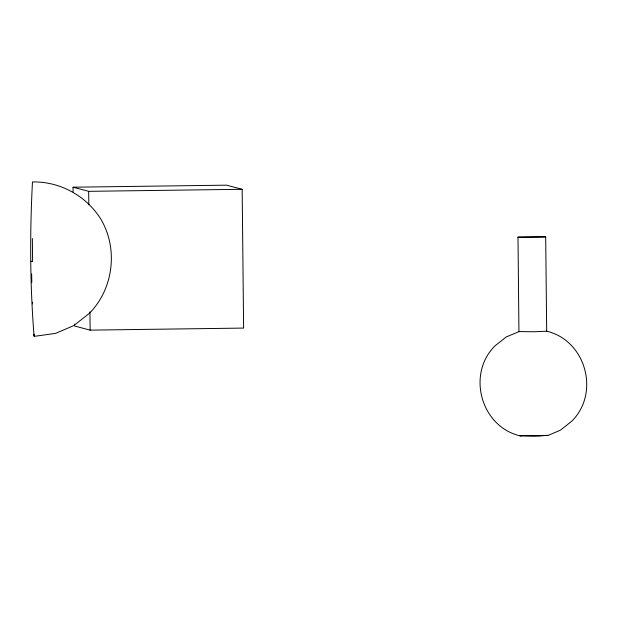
<?xml version="1.0" encoding="UTF-8"?>
<svg xmlns="http://www.w3.org/2000/svg" width="618" height="618" viewBox="0 0 618 618"><rect width="100%" height="100%" fill="white"/><g stroke="black" fill="none" stroke-linecap="round" stroke-linejoin="round"><path stroke-width="0.93" d="M34.361 334.562L34.083 336.153L35.867 336.138L55.55 333.388L73.836 325.578L89.479 313.233M519.56 331.418L506.242 336.941L494.995 345.864C466.513 374.06 480.866 426.59 520.024 435.852L523.098 435.528M520.024 435.852L538.896 435.976L547.772 435.35L533.519 435.875L520.078 435.613L522.133 435.404M89.896 312.832C113.488 288.258 118.239 249.046 101.113 219.591C87.007 196.532 61.298 182.009 34.253 181.924L32.468 181.939C29.772 233.164 29.981 285.053 34.083 336.153L34.067 334.222M518 237.157L518.935 331.58L534.253 331.766L546.737 331.209C585.903 340.464 600.256 392.994 571.766 421.19L560.526 430.113L547.726 435.582M73.094 192.028L73.04 187.208L226.528 185.168L242.163 189.293L243.616 328.081L90.135 330.128L74.5 326.003L74.477 324.079M73.04 187.208L88.675 191.333L242.163 189.293M31.031 261.205L32.599 261.615L32.352 238.486M545.694 236.887A13.859 0.386 -0.6 0 1 524.566 237.428A13.859 0.386 -0.6 0 1 525.277 236.748A13.859 0.386 -0.6 0 1 545.694 236.887L546.683 331.256M88.675 191.333L88.822 204.828M89.942 311.812L90.135 330.128M32.453 303.894A61.715 1.831 89.4 0 1 32.383 302.163M31.812 282.395A61.715 1.831 89.4 0 1 31.649 273.959"/></g></svg>
